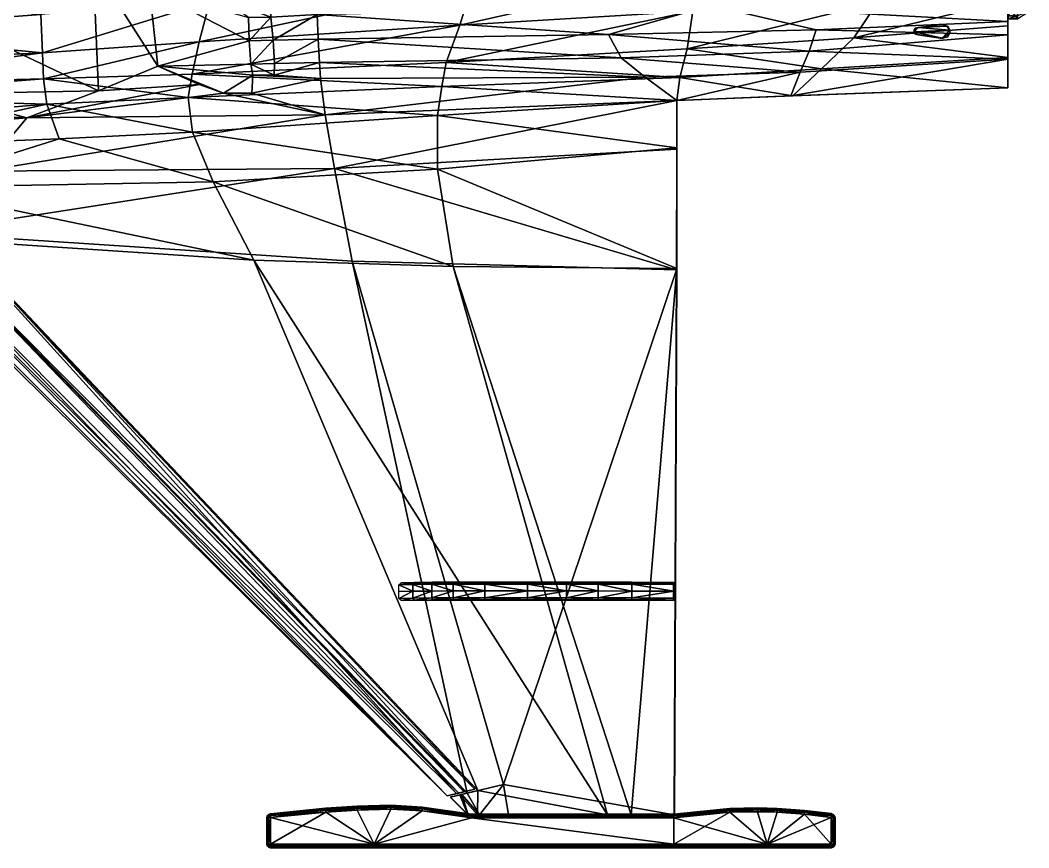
# Model space of a CAD drawing. Extents: x -9.8 to 5.7, y -5.1 to 5.1.
# Drawn here: x -1.01 to 4.12, y -5.09 to -0.88 of the extents above; entities that cross this region are included whole.
import ezdxf

# ---------------------------------------------------------------- set-up
doc = ezdxf.new("R2010")
doc.units = 0
doc.layers.add('ShapeIndexedFaceSet', color=250, linetype='CONTINUOUS')

msp = doc.modelspace()

# ---------------------------------------------------------------- meshes
at = {"layer": 'ShapeIndexedFaceSet', "color": 250}
mesh = msp.add_polyface(dxfattribs=at)
corners = [(-1.789271, -0.329441, -2.657132), (-1.847254, -0.472023, -2.633133), (-0.89892, -0.452451, -2.546163), (-0.88347, -0.29501, -2.569382), (-0.87208, -0.180984, -2.670921), (-1.827796, -0.208561, -2.830021), (-0.86772, -0.070525, -2.738651), (-1.884533, -0.080051, -2.907801), (-0.00624, -0.262445, -2.480892), (-0.0182, -0.177814, -2.579591), (-1.96329, -0.736247, -2.574915), (-0.91013, -0.671676, -2.524794), (-2.053507, -0.933172, -2.520976), (-0.90814, -0.847551, -2.485795), (-2.117296, -1.205326, -2.330997), (-0.89478, -1.175066, -2.295197), (-0.89991, -1.042885, -2.394726), (-2.108383, -1.100455, -2.445567), (-0.00119, -0.424682, -2.478473), (-0.01, -0.609333, -2.478384), (-0.04675, -0.781788, -2.453565), (-0.1024, -0.987536, -2.365176), (-1.851269, -0.384877, -1.323212), (-0.80499, -0.371683, -1.277832), (-0.64235, -0.595073, -1.290214), (-1.916341, -0.618333, -1.321554), (-1.796, -0.223179, -1.317761), (-0.89562, -0.196952, -1.274631), (-1.751097, 0.000008, -1.30348), (-0.89686, 0.000008, -1.26808), (-1.762341, -1.14454, -1.615667), (-1.915828, -1.089171, -1.549597), (-1.915828, -1.089169, -1.867167), (-1.762341, -1.144539, -1.867167), (-1.916269, -0.962032, -1.420856), (-1.914802, -0.839178, -1.342905), (-1.914802, -0.839175, -1.867165), (-1.916341, -0.61833, -1.867164), (-0.64235, -0.595073, -1.290214), (-0.64235, -0.595068, -1.867164), (-0.61403, -1.236198, -1.867168), (-1.434204, -1.252248, -1.867168), (-1.916269, -0.96203, -1.867166)]
mesh.append_faces([[corners[k] for k in face] for face in [(0, 1, 2), (2, 3, 0), (0, 3, 4), (4, 5, 0), (5, 4, 6), (6, 7, 5), (8, 3, 2), (9, 4, 3), (10, 11, 2), (2, 1, 10), (10, 12, 13), (13, 11, 10), (14, 15, 16), (16, 17, 14), (12, 17, 16), (16, 13, 12), (18, 2, 11), (19, 11, 13), (20, 13, 16), (21, 16, 15), (22, 23, 24), (24, 25, 22), (26, 27, 23), (23, 22, 26), (28, 29, 27), (27, 26, 28), (30, 31, 32), (32, 33, 30), (34, 35, 36), (37, 36, 35), (38, 39, 24), (25, 24, 39), (39, 37, 25), (40, 41, 37), (37, 39, 40), (37, 41, 33), (36, 37, 33), (42, 36, 33), (32, 42, 33)]], dxfattribs={"color": 250})
mesh = msp.add_polyface(dxfattribs=at)
corners = [(3.23369, -0.966917, -1.978426), (4.01776, -0.905788, -1.876316), (4.01776, -0.77573, -2.082735), (3.35582, -0.785669, -2.151895), (2.5057, -0.801729, -1.425665), (4.01776, -0.775763, -1.537165), (4.01776, -0.882906, -1.652846), (3.04133, -0.925149, -1.549246), (2.49957, -0.695544, -1.378194), (4.01776, -0.669601, -1.465204), (2.48854, -0.512605, -1.323543), (4.01776, -0.535797, -1.417363), (3.42486, -0.465552, -2.231633), (3.39871, -0.641644, -2.215484), (4.01776, -0.686713, -2.148984), (4.01776, -0.522698, -2.206673), (4.01776, -0.950931, -1.703956), (3.72043, -0.926757, -1.529056), (3.70912, -0.906866, -1.528356), (3.71115, -0.90695, -1.629196), (3.68227, -0.898382, -1.527886), (3.6843, -0.898467, -1.619756), (3.56058, -0.913111, -1.526766), (3.56169, -0.913157, -1.615546), (3.54712, -0.917478, -1.616756), (4.12473, -0.832547, -1.924085), (4.0674, -0.854508, -1.931405), (4.0674, -0.870314, -1.754295), (4.01941, -0.870314, -1.754295), (4.01941, -0.854508, -1.931405), (4.01941, -0.80495, -1.588925), (4.0674, -0.80495, -1.588925), (4.01941, -0.672321, -1.470484), (4.0674, -0.67232, -1.470484), (4.01941, -0.500642, -1.424163), (4.0674, -0.500642, -1.424163), (4.01941, -0.609386, -2.175674), (4.0674, -0.609386, -2.175674), (4.0674, -0.432217, -2.190863), (4.01941, -0.760894, -2.082595), (4.0674, -0.760894, -2.082595)]
mesh.append_faces([[corners[k] for k in face] for face in [(0, 1, 2), (2, 3, 0), (4, 5, 6), (6, 7, 4), (8, 9, 5), (10, 11, 9), (12, 13, 14), (14, 15, 12), (3, 2, 14), (14, 13, 3), (16, 6, 5), (1, 16, 5), (14, 2, 1), (14, 1, 5), (9, 11, 15), (9, 15, 14), (9, 14, 5), (17, 18, 19), (18, 20, 21), (21, 19, 18), (20, 22, 23), (23, 21, 20), (24, 23, 22), (20, 18, 22), (25, 26, 27), (28, 27, 26), (26, 29, 28), (30, 31, 27), (27, 28, 30), (32, 33, 31), (31, 30, 32), (34, 35, 33), (33, 32, 34), (36, 37, 38), (39, 40, 37), (37, 36, 39), (29, 26, 40), (40, 39, 29)]], dxfattribs={"color": 250})
mesh = msp.add_polyface(dxfattribs=at)
corners = [(-0.89991, -1.042885, -2.394726), (-0.1024, -0.987536, -2.365176), (-0.04675, -0.781788, -2.453565), (-0.89478, -1.175066, -2.295197), (-0.13749, -1.150696, -2.249537), (1.29208, -0.688462, -2.361614), (1.22593, -0.901651, -2.284506), (0.16167, -1.09982, -1.562967), (0.15378, -0.981894, -1.446306), (0.27469, -0.979062, -1.446906), (0.2829, -1.09708, -1.561147), (0.50012, -0.848142, -1.360485), (0.26328, -0.861154, -1.364795), (0.26343, -0.770666, -1.318255), (0.14987, -0.863476, -1.364125), (0.50515, -0.973663, -1.448026), (0.51148, -1.09193, -1.557717), (0.51687, -1.1743, -1.651717), (0.28043, -1.15619, -1.624867), (-0.1024, -1.20339, -1.673707), (-0.31276, -1.11051, -1.570087), (-0.31276, -1.110508, -1.867167), (0.28043, -1.156188, -1.867167), (0.2829, -1.097078, -1.867167), (0.16167, -1.099818, -1.867167), (0.15378, -0.98189, -1.867166), (0.14987, -0.863472, -1.867165), (0.26328, -0.861151, -1.867165), (0.26343, -0.770661, -1.867165), (0.02829, -0.770701, -1.867165), (0.1718, -1.156558, -1.867167), (-0.35411, -0.718102, -1.867164), (-0.61403, -1.236198, -1.867168), (-0.64235, -0.595068, -1.867164)]
mesh.append_faces([[corners[k] for k in face] for face in [(0, 1, 2), (3, 4, 1), (5, 2, 1), (6, 1, 4), (7, 8, 9), (9, 10, 7), (11, 12, 13), (8, 14, 12), (12, 9, 8), (11, 15, 9), (9, 12, 11), (10, 9, 15), (15, 16, 10), (16, 17, 18), (18, 10, 16), (19, 20, 21), (10, 18, 22), (22, 23, 10), (7, 10, 23), (23, 24, 7), (8, 7, 24), (24, 25, 8), (14, 8, 25), (25, 26, 14), (12, 14, 26), (26, 27, 12), (13, 12, 27), (27, 28, 13), (29, 28, 27), (27, 26, 29), (24, 23, 22), (22, 30, 24), (24, 30, 21), (25, 24, 21), (31, 26, 25), (31, 25, 21), (21, 32, 33), (33, 31, 21)]], dxfattribs={"color": 250})
mesh = msp.add_polyface(dxfattribs=at)
corners = [(-0.1024, -0.987536, -2.365176), (1.22593, -0.901651, -2.284506), (1.29208, -0.688462, -2.361614), (-0.13749, -1.150696, -2.249537), (1.15682, -1.092807, -2.167877), (2.4128, -0.830581, -2.214035), (2.42174, -0.631767, -2.297684), (2.38459, -1.022747, -2.060466), (3.35582, -0.785669, -2.151895), (3.39871, -0.641644, -2.215484), (3.23369, -0.966917, -1.978426), (2.33148, -1.285568, -1.901278), (2.34714, -1.167868, -1.950017), (1.13375, -1.214977, -2.071368), (2.92281, -1.260978, -1.845488), (3.06797, -1.124838, -1.870387), (0.51148, -1.09193, -1.557717), (2.04863, -1.06842, -1.603107), (2.16995, -1.166929, -1.696117), (0.51687, -1.1743, -1.651717), (0.50515, -0.973663, -1.448026), (1.98441, -0.949303, -1.498776), (0.50012, -0.848142, -1.360485), (2.5057, -0.801729, -1.425665), (0.49812, -0.765828, -1.318785), (2.49957, -0.695544, -1.378194), (3.00522, -1.03423, -1.625386), (2.95938, -1.141069, -1.701617), (3.04133, -0.925149, -1.549246), (4.01776, -0.775763, -1.537165), (0.53975, -1.357669, -1.746248), (2.91307, -1.260979, -1.745868), (2.33148, -1.285569, -1.741678), (1.45183, -0.740448, -1.260025), (1.46804, -0.745567, -1.259915), (1.46681, -0.745515, -1.346235), (1.4506, -0.740396, -1.346345), (1.54146, -0.736679, -1.258955), (1.54079, -0.73665, -1.345265)]
mesh.append_faces([[corners[k] for k in face] for face in [(0, 1, 2), (3, 4, 1), (1, 5, 6), (6, 2, 1), (4, 7, 5), (5, 1, 4), (5, 8, 9), (7, 10, 8), (8, 5, 7), (11, 12, 13), (12, 11, 14), (14, 15, 12), (16, 17, 18), (18, 19, 16), (20, 21, 17), (17, 16, 20), (22, 23, 21), (21, 20, 22), (24, 25, 23), (23, 22, 24), (17, 26, 27), (27, 18, 17), (21, 28, 26), (26, 17, 21), (23, 28, 21), (29, 23, 25), (13, 4, 3), (4, 13, 12), (12, 7, 4), (7, 12, 15), (15, 10, 7), (30, 19, 18), (27, 31, 32), (32, 18, 27), (33, 34, 35), (35, 36, 33), (34, 37, 38), (38, 35, 34), (34, 33, 37)]], dxfattribs={"color": 250})
mesh = msp.add_polyface(dxfattribs=at)
corners = [(4.01776, -1.221819, -1.734538), (4.01776, -1.066809, -1.759197), (3.06797, -1.124838, -1.870387), (3.00522, -1.03423, -1.625386), (4.01776, -0.950931, -1.703956), (4.01776, -1.075819, -1.721527), (2.95938, -1.141069, -1.701617), (3.04133, -0.925149, -1.549246), (4.01776, -0.882906, -1.652846), (3.23369, -0.966917, -1.978426), (4.01776, -0.905788, -1.876316), (2.91307, -1.260979, -1.745868), (3.68302, -0.968967, -1.529576), (3.7097, -0.961056, -1.529866), (3.71173, -0.96114, -1.669776), (3.68505, -0.969051, -1.671886), (3.72059, -0.941403, -1.529486), (3.72262, -0.941486, -1.656536), (3.72043, -0.926757, -1.529056), (3.72246, -0.92684, -1.645506), (3.71115, -0.90695, -1.629196), (3.56058, -0.913111, -1.526766), (3.54601, -0.917432, -1.526656), (3.54712, -0.917478, -1.616756), (3.54006, -0.928166, -1.526606), (3.54117, -0.928212, -1.623326), (3.54015, -0.936164, -1.526616), (3.54126, -0.93621, -1.628766), (3.54633, -0.947028, -1.526696), (3.54744, -0.947074, -1.636956), (3.56099, -0.951661, -1.526906), (3.5621, -0.951706, -1.642086), (3.70912, -0.906866, -1.528356)]
mesh.append_faces([[corners[k] for k in face] for face in [(0, 1, 2), (3, 4, 5), (5, 6, 3), (7, 8, 4), (4, 3, 7), (9, 2, 1), (1, 10, 9), (11, 6, 5), (5, 1, 0), (4, 10, 1), (1, 5, 4), (12, 13, 14), (14, 15, 12), (13, 16, 17), (17, 14, 13), (16, 18, 19), (19, 17, 16), (20, 19, 18), (21, 22, 23), (22, 24, 25), (25, 23, 22), (24, 26, 27), (27, 25, 24), (26, 28, 29), (29, 27, 26), (28, 30, 31), (31, 29, 28), (30, 12, 15), (15, 31, 30), (24, 22, 21), (26, 24, 21), (12, 30, 28), (12, 28, 26), (16, 13, 12), (18, 16, 12), (18, 12, 26), (18, 26, 21), (32, 18, 21)]], dxfattribs={"color": 250})
mesh = msp.add_polyface(dxfattribs=at)
corners = [(3.06797, -1.124838, -1.870387), (2.92281, -1.260978, -1.845488), (4.01776, -1.221819, -1.734538), (4.01776, -1.075819, -1.721527), (4.01776, -1.221819, -1.726078), (2.91307, -1.260979, -1.745868), (3.1268, -5.076199, -1.731041), (3.13283, -5.079689, -1.728681), (3.13504, -5.071449, -1.728601), (3.12808, -5.071449, -1.730991), (3.13504, -4.937809, -1.7286), (3.12808, -4.936749, -1.73099), (3.13283, -4.929229, -1.72868), (3.13504, -5.080959, -1.725731), (3.1268, -5.085719, -1.728901), (3.13759, -5.071449, -1.725651), (3.13759, -4.938199, -1.72565), (3.13504, -4.928299, -1.72573), (3.12808, -4.920279, -1.72593), (3.13504, -5.080959, -1.701351), (3.12808, -5.087919, -1.725931), (3.12808, -5.087919, -1.701141), (3.13759, -5.071449, -1.701421), (3.13759, -4.938199, -1.70142), (3.13504, -4.928299, -1.70135), (3.12808, -4.920279, -1.70114), (3.13283, -5.079689, -1.698401), (3.13504, -5.071449, -1.698481), (3.13504, -4.937809, -1.69847), (3.13283, -4.929229, -1.6984), (3.1268, -4.922289, -1.69818), (3.12808, -5.071449, -1.696091), (3.12808, -4.936749, -1.69609), (3.1268, -4.931809, -1.69603)]
mesh.append_faces([[corners[k] for k in face] for face in [(0, 1, 2), (3, 4, 5), (2, 4, 3), (1, 5, 4), (4, 2, 1), (6, 7, 8), (9, 8, 10), (11, 10, 12), (13, 7, 14), (15, 8, 7), (7, 13, 15), (16, 10, 8), (8, 15, 16), (17, 12, 10), (10, 16, 17), (12, 17, 18), (19, 13, 20), (20, 21, 19), (22, 15, 13), (13, 19, 22), (23, 16, 15), (15, 22, 23), (24, 17, 16), (16, 23, 24), (25, 18, 17), (17, 24, 25), (26, 19, 21), (27, 22, 19), (19, 26, 27), (28, 23, 22), (22, 27, 28), (29, 24, 23), (23, 28, 29), (24, 29, 30), (31, 27, 26), (32, 28, 27), (27, 31, 32), (33, 29, 28)]], dxfattribs={"color": 250})
mesh = msp.add_polyface(dxfattribs=at)
corners = [(-2.393364, -1.286059, -1.792828), (-2.315627, -1.15845, -1.634867), (-1.762341, -1.14454, -1.615667), (-1.434204, -1.252249, -1.729658), (-2.013123, -1.397817, -2.081649), (-0.87718, -1.303417, -2.172558), (-2.110954, -1.268486, -2.245908), (-2.029624, -1.668558, -1.92511), (-2.175664, -1.546028, -1.92774), (-1.9768, -1.451249, -1.851989), (-0.89478, -1.175066, -2.295197), (-2.117296, -1.205326, -2.330997), (-2.262363, -1.380667, -2.075209), (-2.286854, -1.262666, -2.241528), (-2.306094, -1.209426, -2.313747), (-2.166674, -1.331849, -1.808828), (-1.563781, -1.346209, -1.789048), (-1.587568, -1.424609, -1.820079), (-2.059909, -1.520638, -1.981709), (-1.862213, -1.521017, -2.032849), (-0.81481, -1.479957, -2.090299), (-1.603625, -1.729038, -2.009801), (-1.894534, -1.696978, -1.959831), (-2.154689, -1.532348, -1.94833), (-1.997848, -1.672888, -1.94685), (-2.288059, -1.460558, -1.953909), (-1.883886, -1.646558, -1.87798), (-1.573663, -1.646259, -1.86711), (-2.317368, -1.495548, -1.927449), (-2.108383, -1.100455, -2.445567), (-2.365099, -1.138885, -2.417357), (-0.97873, -1.373649, -1.759049), (-0.61403, -1.2362, -1.691878), (-1.762341, -1.144539, -1.867167), (-1.434204, -1.252248, -1.867168), (-0.61403, -1.236198, -1.867168), (-1.207344, -1.645919, -1.85428)]
mesh.append_faces([[corners[k] for k in face] for face in [(0, 1, 2), (2, 3, 0), (4, 5, 6), (7, 8, 9), (10, 11, 6), (6, 5, 10), (12, 4, 6), (6, 13, 12), (13, 6, 11), (11, 14, 13), (9, 15, 16), (16, 17, 9), (4, 12, 18), (18, 19, 4), (20, 19, 21), (19, 18, 22), (18, 23, 24), (23, 18, 12), (12, 25, 23), (26, 9, 17), (17, 27, 26), (28, 8, 23), (23, 25, 28), (11, 29, 30), (8, 28, 15), (15, 9, 8), (31, 16, 3), (3, 32, 31), (15, 0, 3), (3, 16, 15), (3, 2, 33), (33, 34, 3), (32, 3, 34), (34, 35, 32), (31, 17, 16), (17, 31, 36), (36, 27, 17), (19, 20, 5), (5, 4, 19)]], dxfattribs={"color": 250})
mesh = msp.add_polyface(dxfattribs=at)
corners = [(-0.13554, -1.446837, -2.091749), (-0.15809, -1.269897, -2.168628), (-0.87718, -1.303417, -2.172558), (-0.81481, -1.479957, -2.090299), (1.11215, -1.361327, -2.017009), (-0.1024, -1.20339, -1.673707), (-0.61403, -1.2362, -1.691878), (-0.31276, -1.11051, -1.570087), (-0.89478, -1.175066, -2.295197), (-0.13749, -1.150696, -2.249537), (1.13375, -1.214977, -2.071368), (-0.03085, -1.699197, -2.050701), (1.11285, -1.635878, -1.99197), (0.17756, -2.099107, -2.011953), (-1.603625, -1.729038, -2.009801), (1.19188, -2.130498, -1.948803), (0.53975, -1.357669, -1.746248), (0.58714, -1.630989, -1.76832), (-1.207344, -1.645919, -1.85428), (-0.97873, -1.373649, -1.759049), (0.67839, -2.103209, -1.773243), (-1.516518, -1.959868, -1.879842), (-1.337128, -1.998958, -1.983372), (1.26297, -4.812349, -1.68301), (0.1718, -1.15656, -1.623667), (0.28043, -1.15619, -1.624867), (0.51687, -1.1743, -1.651717), (0.16722, -1.248809, -1.692528), (0.02314, -1.248809, -1.693528), (-0.61403, -1.236198, -1.867168), (-0.31276, -1.110508, -1.867167), (-0.1024, -1.203388, -1.867167), (0.02314, -1.248808, -1.867168), (0.16722, -1.248808, -1.867168), (0.1718, -1.156558, -1.867167), (0.28043, -1.156188, -1.867167), (1.22157, -4.811809, -1.68492), (-1.62156, -1.962398, -1.885182), (-1.508701, -1.970778, -1.878742), (-1.336193, -2.009368, -1.982462), (1.30314, -4.792219, -1.738939)]
mesh.append_faces([[corners[k] for k in face] for face in [(0, 1, 2), (2, 3, 0), (1, 0, 4), (5, 6, 7), (8, 2, 1), (1, 9, 8), (9, 1, 10), (0, 11, 12), (13, 11, 14), (11, 13, 15), (16, 17, 18), (18, 19, 16), (17, 20, 21), (21, 18, 17), (22, 21, 23), (24, 25, 26), (27, 24, 26), (16, 27, 26), (28, 27, 16), (19, 6, 5), (19, 5, 28), (19, 28, 16), (7, 6, 29), (29, 30, 7), (30, 31, 5), (28, 5, 31), (31, 32, 28), (27, 28, 32), (32, 33, 27), (25, 24, 34), (34, 35, 25), (24, 27, 33), (33, 34, 24), (32, 31, 30), (34, 33, 32), (34, 32, 30), (11, 0, 3), (36, 37, 38), (38, 39, 40)]], dxfattribs={"color": 250})
mesh = msp.add_polyface(dxfattribs=at)
corners = [(1.11215, -1.361327, -2.017009), (1.13375, -1.214977, -2.071368), (-0.15809, -1.269897, -2.168628), (2.33148, -1.285568, -1.901278), (2.16995, -1.166929, -1.696117), (2.33148, -1.285569, -1.741678), (0.53975, -1.357669, -1.746248), (2.91307, -1.260979, -1.745868), (2.92281, -1.260978, -1.845488), (2.32999, -2.148339, -1.776883), (2.33183, -2.140838, -1.845353), (2.31912, -4.922769, -1.73216), (1.11285, -1.635878, -1.99197), (-0.13554, -1.446837, -2.091749), (2.33218, -1.525688, -1.865079), (1.19188, -2.130498, -1.948803), (-0.03085, -1.699197, -2.050701), (0.17756, -2.099107, -2.011953), (1.97819, -4.922769, -1.73216), (2.09924, -4.922769, -1.73216), (2.33094, -1.532919, -1.785369), (0.58714, -1.630989, -1.76832), (0.67839, -2.103209, -1.773243), (1.44826, -4.76767, -1.678339), (1.56993, -3.73744, -1.502193), (1.35434, -3.73748, -1.505233), (1.19451, -3.73793, -1.535753), (1.92947, -3.73801, -1.541143), (1.76774, -3.73766, -1.517393), (2.31411, -3.73952, -1.620233), (2.10083, -3.73848, -1.573173), (0.99354, -3.73916, -1.619963), (0.92736, -3.740699, -1.725293), (2.31748, -3.740979, -1.709163), (1.08753, -3.73846, -1.572213), (2.10284, -3.74833, -1.563233), (1.93112, -3.74786, -1.531133), (1.76885, -3.74751, -1.507303), (1.57024, -3.74729, -1.492043), (1.35333, -3.747331, -1.495103), (1.19194, -3.74779, -1.525913)]
mesh.append_faces([[corners[k] for k in face] for face in [(0, 1, 2), (1, 0, 3), (4, 5, 6), (3, 5, 7), (7, 8, 3), (9, 10, 11), (12, 0, 13), (0, 12, 14), (14, 3, 0), (15, 12, 16), (12, 15, 10), (10, 14, 12), (15, 17, 18), (10, 15, 19), (10, 9, 20), (20, 14, 10), (21, 20, 9), (9, 22, 21), (14, 20, 5), (5, 3, 14), (5, 20, 21), (21, 6, 5), (23, 22, 9), (24, 25, 26), (27, 28, 24), (29, 30, 27), (29, 27, 24), (31, 32, 33), (31, 33, 29), (31, 29, 24), (31, 24, 26), (34, 31, 26), (27, 30, 35), (28, 27, 36), (24, 28, 37), (25, 24, 38), (26, 25, 39), (34, 26, 40)]], dxfattribs={"color": 250})
mesh = msp.add_polyface(dxfattribs=at)
corners = [(-1.9768, -1.451249, -1.851989), (-1.883886, -1.646558, -1.87798), (-2.029624, -1.668558, -1.92511), (-1.794224, -1.782138, -1.887041), (-1.898347, -1.795938, -1.913761), (-1.623009, -1.951988, -1.885912), (-1.726068, -1.961118, -1.899702), (-1.603625, -1.729038, -2.009801), (-0.03085, -1.699197, -2.050701), (-0.81481, -1.479957, -2.090299), (-1.894534, -1.696978, -1.959831), (-1.862213, -1.521017, -2.032849), (-1.827027, -1.771688, -1.958421), (-1.639686, -1.979368, -1.944102), (-1.337128, -1.998958, -1.983372), (0.17756, -2.099107, -2.011953), (-1.883246, -1.783708, -1.938311), (-1.696403, -1.970568, -1.925222), (-1.997848, -1.672888, -1.94685), (-2.059909, -1.520638, -1.981709), (-2.154689, -1.532348, -1.94833), (-2.175664, -1.546028, -1.92774), (-1.557134, -1.727109, -1.873801), (-1.516518, -1.959868, -1.879842), (-1.573663, -1.646259, -1.86711), (-1.207344, -1.645919, -1.85428), (1.16231, -4.826079, -1.69257), (-1.724478, -1.971528, -1.898942), (-1.62156, -1.962398, -1.885182), (-1.694889, -1.980988, -1.924412), (-1.638127, -1.989778, -1.943282), (-1.508701, -1.970778, -1.878742), (-1.336193, -2.009368, -1.982462)]
mesh.append_faces([[corners[k] for k in face] for face in [(0, 1, 2), (1, 3, 4), (4, 2, 1), (3, 5, 6), (6, 4, 3), (7, 8, 9), (10, 7, 11), (12, 7, 10), (12, 13, 14), (14, 7, 12), (7, 14, 15), (12, 16, 17), (17, 13, 12), (12, 10, 18), (18, 16, 12), (18, 10, 19), (2, 4, 16), (16, 18, 2), (18, 20, 21), (21, 2, 18), (17, 16, 4), (4, 6, 17), (5, 3, 22), (22, 23, 5), (24, 22, 3), (3, 1, 24), (5, 23, 14), (17, 6, 5), (17, 5, 14), (13, 17, 14), (25, 22, 24), (25, 23, 22), (26, 27, 28), (29, 27, 26), (27, 29, 30), (31, 28, 27), (31, 27, 30), (32, 31, 30)]], dxfattribs={"color": 250})
mesh = msp.add_polyface(dxfattribs=at)
corners = [(0.17756, -2.099107, -2.011953), (-1.337128, -1.998958, -1.983372), (1.31848, -4.798959, -1.73835), (1.26297, -4.812349, -1.68301), (-1.516518, -1.959868, -1.879842), (0.67839, -2.103209, -1.773243), (0.26178, -4.926169, -1.73137), (0.26178, -4.935679, -1.73217), (0.54333, -4.908489, -1.74297), (0.54343, -4.898969, -1.74171), (0.26178, -4.919199, -1.72919), (0.25354, -4.922489, -1.7289), (0.25703, -4.928059, -1.73118), (0.247521, -4.929319, -1.72868), (0.26178, -4.916649, -1.72621), (0.54359, -4.891989, -1.73826), (0.252271, -4.920449, -1.72593), (0.24531, -4.928339, -1.72573), (0.26178, -4.916649, -1.70087), (0.54368, -4.889429, -1.73355), (0.252271, -4.92045, -1.70114), (0.24531, -4.928339, -1.70135), (0.26178, -4.919199, -1.69788), (0.54368, -4.889429, -1.69352), (0.25354, -4.92249, -1.69818), (0.24751, -4.929319, -1.6984), (0.26178, -4.926169, -1.6957), (0.54359, -4.89199, -1.68881), (0.25703, -4.928059, -1.69589), (0.25354, -4.932, -1.69603), (0.26178, -4.935679, -1.6949), (0.54343, -4.89897, -1.68537), (-1.62156, -1.962398, -1.885182), (1.22157, -4.811809, -1.68492), (1.16231, -4.826079, -1.69257), (-1.336193, -2.009368, -1.982462), (-1.638127, -1.989778, -1.943282), (1.21008, -4.814559, -1.72118), (1.30314, -4.792219, -1.738939), (-1.694889, -1.980988, -1.924412), (1.16178, -4.826219, -1.70265), (-1.508701, -1.970778, -1.878742), (1.24793, -4.8056, -1.68344)]
mesh.append_faces([[corners[k] for k in face] for face in [(0, 1, 2), (3, 4, 5), (3, 2, 1), (6, 7, 8), (8, 9, 6), (10, 6, 9), (11, 12, 6), (6, 10, 11), (12, 11, 13), (14, 10, 15), (16, 11, 10), (10, 14, 16), (17, 13, 11), (11, 16, 17), (18, 14, 19), (20, 16, 14), (14, 18, 20), (21, 17, 16), (16, 20, 21), (22, 18, 23), (24, 20, 18), (18, 22, 24), (25, 21, 20), (20, 24, 25), (26, 22, 27), (28, 24, 22), (22, 26, 28), (29, 25, 24), (24, 28, 29), (30, 26, 31), (32, 33, 34), (35, 36, 37), (37, 38, 35), (36, 39, 40), (40, 37, 36), (34, 40, 39), (41, 42, 33), (38, 42, 41)]], dxfattribs={"color": 250})
mesh = msp.add_polyface(dxfattribs=at)
corners = [(1.31848, -4.798959, -1.73835), (1.97819, -4.922769, -1.73216), (0.17756, -2.099107, -2.011953), (0.67839, -2.103209, -1.773243), (1.44826, -4.76767, -1.678339), (1.26297, -4.812349, -1.68301), (0.87478, -4.892909, -1.75265), (0.87478, -4.883399, -1.75097), (0.70331, -4.888749, -1.74657), (0.70329, -4.881789, -1.74252), (0.8748, -4.876429, -1.74639), (0.70328, -4.879239, -1.73699), (0.87481, -4.873889, -1.74012), (0.70328, -4.879239, -1.69008), (0.87481, -4.873889, -1.68695), (0.70329, -4.88179, -1.68455), (0.8748, -4.87643, -1.68069), (0.70331, -4.88875, -1.68051), (0.87479, -4.883399, -1.6761), (0.70332, -4.89827, -1.67903), (0.87478, -4.89291, -1.67443), (1.03454, -4.892399, -1.75432), (1.03419, -4.885379, -1.74932), (0.54359, -4.891989, -1.73826), (0.54343, -4.898969, -1.74171), (1.03398, -4.882809, -1.74249), (0.54368, -4.889429, -1.73355), (1.03398, -4.88281, -1.68458), (0.54368, -4.889429, -1.69352), (1.03419, -4.885379, -1.67776), (0.54359, -4.89199, -1.68881), (1.03454, -4.892399, -1.67276), (1.03475, -4.901939, -1.67092), (0.99354, -3.82919, -1.618654), (1.08753, -3.82849, -1.570904), (1.19451, -3.82796, -1.534434), (1.16178, -4.826219, -1.70265), (1.16231, -4.826079, -1.69257), (1.22157, -4.811809, -1.68492)]
mesh.append_faces([[corners[k] for k in face] for face in [(0, 1, 2), (3, 4, 5), (6, 7, 8), (9, 8, 7), (7, 10, 9), (11, 9, 10), (10, 12, 11), (13, 11, 12), (12, 14, 13), (15, 13, 14), (14, 16, 15), (17, 15, 16), (16, 18, 17), (19, 17, 18), (18, 20, 19), (21, 7, 6), (22, 10, 7), (7, 21, 22), (9, 23, 24), (24, 8, 9), (25, 12, 10), (10, 22, 25), (11, 26, 23), (23, 9, 11), (27, 14, 12), (12, 25, 27), (13, 28, 26), (26, 11, 13), (29, 16, 14), (14, 27, 29), (15, 30, 28), (28, 13, 15), (31, 18, 16), (16, 29, 31), (30, 15, 17), (18, 31, 32), (33, 34, 35), (36, 37, 38)]], dxfattribs={"color": 250})
mesh = msp.add_polyface(dxfattribs=at)
corners = [(2.31912, -4.922769, -1.73216), (2.31746, -4.922769, -1.69636), (2.32999, -2.148339, -1.776883), (1.97819, -4.922769, -1.73216), (2.09924, -4.922769, -1.73216), (1.19188, -2.130498, -1.948803), (2.33183, -2.140838, -1.845353), (1.44826, -4.76767, -1.678339), (1.47359, -4.922769, -1.67521), (2.31613, -4.938199, -1.75671), (2.31662, -5.071449, -1.756701), (2.79226, -5.071449, -1.744471), (1.28623, -4.938199, -1.76012), (2.31613, -4.928679, -1.75486), (2.602261, -4.909529, -1.75016), (1.28623, -4.928679, -1.75812), (2.31662, -5.080959, -1.754851), (0.78905, -5.071449, -1.750461), (2.79226, -5.080959, -1.743141), (2.31613, -4.921719, -1.7498), (2.602261, -4.900019, -1.74859), (1.28623, -4.921719, -1.75266), (2.31662, -5.087919, -1.749791), (0.78905, -5.080959, -1.748871), (2.79226, -5.087919, -1.739511), (2.31613, -4.919169, -1.74289), (2.602261, -4.893059, -1.7443), (1.28623, -4.919169, -1.7452), (2.31662, -5.090469, -1.742881), (0.78905, -5.087919, -1.744551), (2.79226, -5.090469, -1.734561), (2.31613, -4.919169, -1.68419), (2.602261, -4.890509, -1.73843), (1.28623, -4.919169, -1.68187), (2.31662, -5.090469, -1.684191), (0.78905, -5.090469, -1.738631), (2.31613, -4.921719, -1.67727), (2.602261, -4.890509, -1.68864), (1.28623, -4.92172, -1.67442), (2.31662, -5.08792, -1.677281), (0.78905, -5.090469, -1.688441), (2.31613, -4.928689, -1.67221), (2.602261, -4.89306, -1.68278), (1.28623, -4.928689, -1.66896), (2.31662, -5.080959, -1.672221), (0.78905, -5.08792, -1.682531), (2.31613, -4.938199, -1.67036), (2.602261, -4.900019, -1.67848), (1.28623, -4.9382, -1.66696), (2.31662, -5.071449, -1.670371), (0.78905, -5.080959, -1.678201), (2.602261, -4.90953, -1.67691), (2.31411, -3.82884, -1.618924), (2.31748, -3.829979, -1.707864), (0.99354, -3.82919, -1.618654)]
mesh.append_faces([[corners[k] for k in face] for face in [(0, 1, 2), (3, 4, 5), (4, 0, 6), (2, 1, 7), (1, 8, 7), (9, 10, 11), (12, 10, 9), (13, 9, 14), (9, 13, 15), (16, 10, 17), (10, 16, 18), (19, 13, 20), (13, 19, 21), (22, 16, 23), (16, 22, 24), (25, 19, 26), (27, 21, 19), (19, 25, 27), (28, 22, 29), (22, 28, 30), (31, 25, 32), (33, 27, 25), (25, 31, 33), (34, 28, 35), (36, 31, 37), (38, 33, 31), (31, 36, 38), (39, 34, 40), (41, 36, 42), (43, 38, 36), (36, 41, 43), (44, 39, 45), (46, 41, 47), (48, 43, 41), (41, 46, 48), (49, 44, 50), (48, 46, 49), (49, 46, 51), (52, 53, 54)]], dxfattribs={"color": 250})
mesh = msp.add_polyface(dxfattribs=at)
corners = [(1.35333, -3.747331, -1.495103), (1.57024, -3.74729, -1.492043), (1.57024, -3.782221, -1.485563), (1.35333, -3.782261, -1.488613), (1.19194, -3.74779, -1.525913), (1.19194, -3.782721, -1.519433), (1.08363, -3.74833, -1.562833), (1.08363, -3.78326, -1.556353), (0.98655, -3.74905, -1.612163), (0.98655, -3.78398, -1.605673), (0.91546, -3.750699, -1.725283), (0.91546, -3.785719, -1.724773), (1.35434, -3.73748, -1.505233), (1.19451, -3.73793, -1.535753), (1.08753, -3.73846, -1.572213), (0.99354, -3.73916, -1.619963), (0.92736, -3.740699, -1.725293), (1.35333, -3.817371, -1.494074), (1.57024, -3.81732, -1.491024), (1.19194, -3.81782, -1.524894), (1.08363, -3.81836, -1.561813), (0.98655, -3.81908, -1.611133), (0.91546, -3.820739, -1.724264), (1.19451, -3.82796, -1.534434), (1.35434, -3.82751, -1.503914), (1.56993, -3.827471, -1.500884), (0.99354, -3.82919, -1.618654), (1.08753, -3.82849, -1.570904), (0.92736, -3.830729, -1.723974)]
mesh.append_faces([[corners[k] for k in face] for face in [(0, 1, 2), (2, 3, 0), (4, 0, 3), (3, 5, 4), (6, 4, 5), (5, 7, 6), (8, 6, 7), (7, 9, 8), (10, 8, 9), (9, 11, 10), (1, 0, 12), (0, 4, 13), (4, 6, 14), (6, 8, 15), (15, 14, 6), (8, 10, 16), (16, 15, 8), (17, 3, 2), (2, 18, 17), (19, 5, 3), (3, 17, 19), (20, 7, 5), (5, 19, 20), (21, 9, 7), (7, 20, 21), (22, 11, 9), (9, 21, 22), (23, 24, 25), (26, 23, 25), (24, 17, 18), (17, 24, 23), (23, 19, 17), (19, 23, 27), (27, 20, 19), (20, 27, 26), (26, 21, 20), (21, 26, 28), (28, 22, 21)]], dxfattribs={"color": 250})
mesh = msp.add_polyface(dxfattribs=at)
corners = [(2.10284, -3.74833, -1.563233), (2.31614, -3.74932, -1.610293), (2.31614, -3.78395, -1.603813), (2.10284, -3.78326, -1.556743), (1.93112, -3.74786, -1.531133), (1.93112, -3.78279, -1.524643), (1.76885, -3.74751, -1.507303), (1.76885, -3.78244, -1.500823), (1.57024, -3.74729, -1.492043), (1.57024, -3.782221, -1.485563), (2.10083, -3.73848, -1.573173), (2.31411, -3.73952, -1.620233), (1.92947, -3.73801, -1.541143), (1.76774, -3.73766, -1.517393), (1.56993, -3.73744, -1.502193), (2.10284, -3.81837, -1.562204), (2.31614, -3.81876, -1.609273), (1.93112, -3.8179, -1.530103), (1.76885, -3.81755, -1.506284), (1.57024, -3.81732, -1.491024), (1.56993, -3.827471, -1.500884), (1.76774, -3.82769, -1.516084), (1.92947, -3.82804, -1.539824), (2.31411, -3.82884, -1.618924), (2.10083, -3.82851, -1.571854), (1.35434, -3.82751, -1.503914), (2.31748, -3.740979, -1.709163), (2.31748, -3.829979, -1.707864)]
mesh.append_faces([[corners[k] for k in face] for face in [(0, 1, 2), (2, 3, 0), (4, 0, 3), (3, 5, 4), (6, 4, 5), (5, 7, 6), (8, 6, 7), (7, 9, 8), (1, 0, 10), (10, 11, 1), (0, 4, 12), (4, 6, 13), (6, 8, 14), (15, 3, 2), (2, 16, 15), (17, 5, 3), (3, 15, 17), (18, 7, 5), (5, 17, 18), (19, 9, 7), (7, 18, 19), (20, 21, 22), (23, 20, 22), (24, 23, 22), (16, 23, 24), (24, 15, 16), (15, 24, 22), (22, 17, 15), (17, 22, 21), (21, 18, 17), (18, 21, 20), (20, 19, 18), (19, 20, 25), (26, 27, 23), (11, 26, 23), (1, 11, 23), (1, 23, 16), (2, 1, 16)]], dxfattribs={"color": 250})
mesh = msp.add_polyface(dxfattribs=at)
corners = [(1.316, -4.922769, -1.71361), (1.97819, -4.922769, -1.73216), (1.31848, -4.798959, -1.73835), (1.26889, -4.922769, -1.68559), (1.17807, -4.832819, -1.69208), (1.23724, -4.81855, -1.68444), (1.3264, -4.922769, -1.67816), (1.22582, -4.821309, -1.72065), (1.17749, -4.832959, -1.70212), (1.26766, -4.922769, -1.69512), (1.26297, -4.812349, -1.68301), (1.44826, -4.76767, -1.678339), (1.47359, -4.922769, -1.67521), (0.78905, -5.071449, -1.750461), (2.31662, -5.071449, -1.756701), (1.28623, -4.938199, -1.76012), (1.28623, -4.928679, -1.75812), (2.31613, -4.938199, -1.75671), (1.03454, -4.892399, -1.75432), (0.78905, -5.080959, -1.748871), (2.31662, -5.080959, -1.754851), (1.28623, -4.921719, -1.75266), (2.31613, -4.928679, -1.75486), (1.03419, -4.885379, -1.74932), (0.78905, -5.087919, -1.744551), (2.31662, -5.087919, -1.749791), (1.28623, -4.919169, -1.7452), (1.03398, -4.882809, -1.74249), (0.78905, -5.090469, -1.738631), (2.31662, -5.090469, -1.742881), (1.28623, -4.919169, -1.68187), (1.03398, -4.88281, -1.68458), (0.78905, -5.090469, -1.688441), (2.31662, -5.090469, -1.684191), (1.28623, -4.92172, -1.67442), (1.03419, -4.885379, -1.67776), (0.78905, -5.08792, -1.682531), (2.31662, -5.08792, -1.677281), (1.28623, -4.928689, -1.66896), (1.03454, -4.892399, -1.67276), (0.78905, -5.080959, -1.678201), (2.31662, -5.080959, -1.672221), (1.28623, -4.9382, -1.66696), (1.03475, -4.901939, -1.67092), (0.78905, -5.071449, -1.676621), (2.31662, -5.071449, -1.670371), (2.31748, -3.829979, -1.707864), (0.92736, -3.830729, -1.723974), (0.99354, -3.82919, -1.618654), (2.31411, -3.82884, -1.618924), (1.56993, -3.827471, -1.500884), (1.16178, -4.826219, -1.70265), (1.22157, -4.811809, -1.68492), (1.24793, -4.8056, -1.68344), (1.30314, -4.792219, -1.738939), (1.21008, -4.814559, -1.72118)]
mesh.append_faces([[corners[k] for k in face] for face in [(0, 1, 2), (3, 4, 5), (5, 6, 3), (7, 0, 2), (7, 8, 9), (9, 0, 7), (8, 4, 3), (3, 9, 8), (10, 6, 5), (6, 10, 11), (11, 12, 6), (4, 8, 7), (10, 5, 4), (10, 4, 7), (2, 10, 7), (13, 14, 15), (16, 15, 17), (15, 16, 18), (13, 19, 20), (21, 16, 22), (16, 21, 23), (19, 24, 25), (21, 26, 27), (24, 28, 29), (26, 30, 31), (28, 32, 33), (30, 34, 35), (32, 36, 37), (34, 38, 39), (36, 40, 41), (38, 42, 43), (40, 44, 45), (42, 45, 44), (46, 47, 48), (49, 48, 50), (51, 52, 53), (51, 53, 54), (55, 51, 54)]], dxfattribs={"color": 250})
mesh = msp.add_polyface(dxfattribs=at)
corners = [(0.247521, -4.929319, -1.72868), (0.25354, -4.931999, -1.73104), (0.25703, -4.928059, -1.73118), (0.24531, -4.937859, -1.7286), (0.252271, -4.936929, -1.73099), (0.24531, -5.071449, -1.728601), (0.252271, -5.071449, -1.730991), (0.247521, -5.079689, -1.728681), (0.25354, -5.076199, -1.731041), (0.25354, -5.085719, -1.728901), (0.24276, -4.938199, -1.72565), (0.24531, -4.928339, -1.72573), (0.24276, -5.071449, -1.725651), (0.24531, -5.080959, -1.725731), (0.252271, -5.087919, -1.725931), (0.24276, -4.938199, -1.70142), (0.24531, -4.928339, -1.70135), (0.24276, -5.071449, -1.701421), (0.24531, -5.080959, -1.701351), (0.252271, -5.08792, -1.701141), (0.24531, -4.937859, -1.69847), (0.24751, -4.929319, -1.6984), (0.24531, -5.071449, -1.698481), (0.247521, -5.079689, -1.698401), (0.25354, -5.085719, -1.698181), (0.252271, -4.93693, -1.69609), (0.25354, -4.932, -1.69603), (0.252271, -5.071449, -1.696091), (0.25354, -5.076199, -1.696031)]
mesh.append_faces([[corners[k] for k in face] for face in [(0, 1, 2), (3, 4, 1), (1, 0, 3), (5, 6, 4), (4, 3, 5), (7, 8, 6), (6, 5, 7), (8, 7, 9), (10, 3, 0), (0, 11, 10), (12, 5, 3), (3, 10, 12), (13, 7, 5), (5, 12, 13), (14, 9, 7), (7, 13, 14), (15, 10, 11), (11, 16, 15), (17, 12, 10), (10, 15, 17), (18, 13, 12), (12, 17, 18), (19, 14, 13), (13, 18, 19), (20, 15, 16), (16, 21, 20), (22, 17, 15), (15, 20, 22), (23, 18, 17), (17, 22, 23), (24, 19, 18), (18, 23, 24), (25, 20, 21), (21, 26, 25), (27, 22, 20), (20, 25, 27), (28, 23, 22), (22, 27, 28)]], dxfattribs={"color": 250})
mesh = msp.add_polyface(dxfattribs=at)
corners = [(0.26178, -4.935679, -1.73217), (0.26178, -5.071449, -1.732171), (0.78905, -5.071449, -1.750461), (0.26178, -4.926169, -1.73137), (0.25703, -4.928059, -1.73118), (0.25354, -4.931999, -1.73104), (0.252271, -4.936929, -1.73099), (0.252271, -5.071449, -1.730991), (0.25354, -5.076199, -1.731041), (0.25703, -5.079689, -1.731181), (0.26178, -5.080959, -1.731371), (0.78905, -5.080959, -1.748871), (0.25354, -5.085719, -1.728901), (0.26178, -5.087919, -1.729191), (0.78905, -5.087919, -1.744551), (0.26178, -5.090469, -1.726211), (0.252271, -5.087919, -1.725931), (0.78905, -5.090469, -1.738631), (0.26178, -5.090469, -1.700871), (0.252271, -5.08792, -1.701141), (0.78905, -5.090469, -1.688441), (0.26178, -5.08792, -1.697881), (0.25354, -5.085719, -1.698181), (0.78905, -5.08792, -1.682531), (0.25703, -5.079689, -1.695891), (0.247521, -5.079689, -1.698401), (0.25354, -5.076199, -1.696031), (0.26178, -5.080959, -1.695701), (0.78905, -5.080959, -1.678201), (0.26178, -4.935679, -1.6949), (0.25703, -4.928059, -1.69589), (0.26178, -4.926169, -1.6957), (0.25354, -4.932, -1.69603), (0.252271, -4.93693, -1.69609), (0.26178, -5.071449, -1.694901), (0.252271, -5.071449, -1.696091), (0.78905, -5.071449, -1.676621), (0.54333, -4.90849, -1.68411)]
mesh.append_faces([[corners[k] for k in face] for face in [(0, 1, 2), (3, 4, 0), (4, 5, 0), (5, 6, 0), (7, 1, 0), (0, 6, 7), (7, 8, 1), (8, 9, 1), (9, 10, 1), (1, 10, 11), (12, 9, 8), (13, 10, 9), (9, 12, 13), (10, 13, 14), (15, 13, 12), (12, 16, 15), (13, 15, 17), (18, 15, 16), (16, 19, 18), (15, 18, 20), (21, 18, 19), (19, 22, 21), (18, 21, 23), (24, 22, 25), (25, 26, 24), (27, 21, 22), (22, 24, 27), (21, 27, 28), (29, 30, 31), (29, 32, 30), (29, 33, 32), (34, 35, 33), (33, 29, 34), (34, 26, 35), (34, 24, 26), (34, 27, 24), (27, 34, 36), (34, 29, 37)]], dxfattribs={"color": 250})
mesh = msp.add_polyface(dxfattribs=at)
corners = [(1.28623, -4.938199, -1.76012), (1.03475, -4.901939, -1.75615), (0.78905, -5.071449, -1.750461), (0.70332, -4.898269, -1.74805), (0.87478, -4.892909, -1.75265), (0.54333, -4.908489, -1.74297), (0.26178, -4.935679, -1.73217), (1.03454, -4.892399, -1.75432), (0.70331, -4.888749, -1.74657), (0.78905, -5.080959, -1.748871), (0.26178, -5.071449, -1.732171), (1.03419, -4.885379, -1.74932), (1.28623, -4.928679, -1.75812), (0.54343, -4.898969, -1.74171), (0.54359, -4.891989, -1.73826), (0.26178, -4.919199, -1.72919), (0.78905, -5.087919, -1.744551), (0.26178, -5.080959, -1.731371), (1.03398, -4.882809, -1.74249), (1.28623, -4.921719, -1.75266), (0.54368, -4.889429, -1.73355), (0.26178, -4.916649, -1.72621), (0.78905, -5.090469, -1.738631), (0.26178, -5.087919, -1.729191), (1.03398, -4.88281, -1.68458), (1.28623, -4.919169, -1.7452), (0.54368, -4.889429, -1.69352), (0.26178, -4.916649, -1.70087), (0.78905, -5.090469, -1.688441), (0.26178, -5.090469, -1.726211), (1.03419, -4.885379, -1.67776), (1.28623, -4.919169, -1.68187), (0.54359, -4.89199, -1.68881), (0.26178, -4.919199, -1.69788), (0.78905, -5.08792, -1.682531), (0.26178, -5.090469, -1.700871), (1.03454, -4.892399, -1.67276), (1.28623, -4.92172, -1.67442), (0.54343, -4.89897, -1.68537), (0.26178, -4.926169, -1.6957), (0.78905, -5.080959, -1.678201), (0.26178, -5.08792, -1.697881), (1.03475, -4.901939, -1.67092), (1.28623, -4.928689, -1.66896), (0.54333, -4.90849, -1.68411), (0.26178, -4.935679, -1.6949), (0.78905, -5.071449, -1.676621), (0.26178, -5.080959, -1.695701), (0.26178, -5.071449, -1.694901), (0.70332, -4.89827, -1.67903), (0.87478, -4.89291, -1.67443), (1.28623, -4.9382, -1.66696), (0.70331, -4.88875, -1.68051), (0.87479, -4.883399, -1.6761)]
mesh.append_faces([[corners[k] for k in face] for face in [(0, 1, 2), (3, 2, 4), (2, 5, 6), (7, 1, 0), (8, 3, 4), (9, 2, 10), (11, 7, 12), (13, 14, 15), (16, 9, 17), (18, 11, 19), (14, 20, 21), (22, 16, 23), (24, 18, 25), (20, 26, 27), (28, 22, 29), (30, 24, 31), (26, 32, 33), (34, 28, 35), (36, 30, 37), (32, 38, 39), (40, 34, 41), (42, 36, 43), (38, 44, 45), (46, 40, 47), (44, 46, 48), (49, 50, 46), (46, 42, 51), (4, 2, 1), (5, 2, 3), (4, 1, 7), (8, 13, 5), (5, 3, 8), (52, 38, 32), (42, 50, 53), (49, 44, 38), (38, 52, 49), (49, 46, 44), (42, 46, 50)]], dxfattribs={"color": 250})
mesh = msp.add_polyface(dxfattribs=at)
corners = [(2.79226, -5.071449, -1.744471), (2.602261, -4.909529, -1.75016), (2.31613, -4.938199, -1.75671), (2.602261, -4.900019, -1.74859), (2.31613, -4.928679, -1.75486), (2.79226, -5.080959, -1.743141), (2.31662, -5.071449, -1.756701), (2.602261, -4.893059, -1.7443), (2.31613, -4.921719, -1.7498), (2.79226, -5.087919, -1.739511), (2.31662, -5.080959, -1.754851), (2.602261, -4.890509, -1.73843), (2.31613, -4.919169, -1.74289), (2.79226, -5.090469, -1.734561), (2.31662, -5.087919, -1.749791), (2.602261, -4.890509, -1.68864), (2.31613, -4.919169, -1.68419), (2.79226, -5.090469, -1.692511), (2.31662, -5.090469, -1.742881), (2.31662, -5.090469, -1.684191), (2.602261, -4.89306, -1.68278), (2.31613, -4.921719, -1.67727), (2.79226, -5.087919, -1.687561), (2.31662, -5.08792, -1.677281), (2.602261, -4.900019, -1.67848), (2.31613, -4.928689, -1.67221), (2.79226, -5.080959, -1.683941), (2.31662, -5.080959, -1.672221), (2.602261, -4.90953, -1.67691), (2.31613, -4.938199, -1.67036), (2.79226, -5.071449, -1.682611), (2.31662, -5.071449, -1.670371), (2.84226, -4.899609, -1.74153), (2.74226, -4.897159, -1.74467), (2.74226, -4.906669, -1.74607), (2.84226, -4.892649, -1.7381), (2.74226, -4.890199, -1.74086), (2.74226, -4.906669, -1.681), (2.74226, -4.887649, -1.73565), (2.74226, -4.887649, -1.69142), (2.74226, -4.890199, -1.68621), (2.74226, -4.897159, -1.6824)]
mesh.append_faces([[corners[k] for k in face] for face in [(0, 1, 2), (1, 3, 4), (5, 0, 6), (3, 7, 8), (9, 5, 10), (7, 11, 12), (13, 9, 14), (11, 15, 16), (17, 13, 18), (18, 19, 17), (15, 20, 21), (22, 17, 19), (19, 23, 22), (20, 24, 25), (26, 22, 23), (23, 27, 26), (24, 28, 29), (30, 26, 27), (27, 31, 30), (28, 30, 31), (32, 33, 34), (35, 36, 33), (37, 30, 28), (1, 0, 34), (33, 3, 1), (1, 34, 33), (36, 7, 3), (3, 33, 36), (38, 11, 7), (7, 36, 38), (39, 15, 11), (11, 38, 39), (40, 20, 15), (15, 39, 40), (41, 24, 20), (20, 40, 41), (37, 28, 24), (24, 41, 37)]], dxfattribs={"color": 250})
mesh = msp.add_polyface(dxfattribs=at)
corners = [(2.98226, -4.918839, -1.73769), (2.79226, -5.071449, -1.744471), (3.11856, -5.071449, -1.732171), (2.79226, -5.080959, -1.743141), (3.11856, -5.080959, -1.731371), (2.79226, -5.087919, -1.739511), (3.11856, -5.087919, -1.729191), (2.79226, -5.090469, -1.734561), (3.11856, -5.090469, -1.726211), (2.79226, -5.090469, -1.692511), (3.11856, -5.090469, -1.700871), (2.79226, -5.087919, -1.687561), (3.11856, -5.087919, -1.697881), (2.79226, -5.080959, -1.683941), (3.11856, -5.080959, -1.695701), (2.79226, -5.071449, -1.682611), (3.11856, -5.071449, -1.694901), (2.74226, -4.906669, -1.74607), (2.84226, -4.909119, -1.74279), (2.84226, -4.899609, -1.74153), (2.74226, -4.897159, -1.74467), (2.84226, -4.892649, -1.7381), (2.84226, -4.890099, -1.73342), (2.74226, -4.887649, -1.73565), (2.74226, -4.890199, -1.74086), (2.84226, -4.890099, -1.69365), (2.74226, -4.887649, -1.69142), (2.84226, -4.892649, -1.68897), (2.74226, -4.890199, -1.68621), (2.84226, -4.899609, -1.68554), (2.74226, -4.897159, -1.6824), (2.84226, -4.909119, -1.68429), (2.74226, -4.906669, -1.681), (2.98226, -4.909319, -1.73666), (2.98226, -4.902359, -1.73383), (2.98226, -4.899809, -1.72996), (2.98226, -4.899809, -1.69712), (2.98226, -4.902359, -1.69325), (2.98226, -4.909319, -1.69042), (2.98226, -4.918839, -1.68938)]
mesh.append_faces([[corners[k] for k in face] for face in [(0, 1, 2), (1, 3, 4), (3, 5, 6), (5, 7, 8), (7, 9, 10), (9, 11, 12), (11, 13, 14), (13, 15, 16), (17, 1, 18), (17, 18, 19), (20, 19, 21), (22, 23, 24), (24, 21, 22), (25, 26, 23), (23, 22, 25), (27, 28, 26), (26, 25, 27), (29, 30, 28), (28, 27, 29), (31, 32, 30), (30, 29, 31), (31, 15, 32), (18, 1, 0), (33, 19, 18), (18, 0, 33), (34, 21, 19), (19, 33, 34), (35, 22, 21), (21, 34, 35), (36, 25, 22), (22, 35, 36), (37, 27, 25), (25, 36, 37), (38, 29, 27), (27, 37, 38), (39, 31, 29), (29, 38, 39), (39, 15, 31)]], dxfattribs={"color": 250})
mesh = msp.add_polyface(dxfattribs=at)
corners = [(3.12808, -4.936749, -1.73099), (3.1268, -4.931809, -1.73104), (3.11856, -4.935339, -1.73217), (3.12332, -4.927799, -1.73118), (3.11856, -4.925829, -1.73137), (2.98226, -4.909319, -1.73666), (2.98226, -4.918839, -1.73769), (3.13283, -4.929229, -1.72868), (3.1268, -4.922289, -1.7289), (3.11856, -4.918869, -1.72919), (2.98226, -4.902359, -1.73383), (3.12808, -4.920279, -1.72593), (3.11856, -4.916319, -1.72621), (2.98226, -4.899809, -1.72996), (3.11856, -4.916319, -1.70087), (3.12808, -4.920279, -1.70114), (2.98226, -4.899809, -1.69712), (3.1268, -4.922289, -1.69818), (3.13504, -4.928299, -1.70135), (3.11856, -4.918869, -1.69788), (2.98226, -4.902359, -1.69325), (3.13504, -4.937809, -1.69847), (3.12808, -4.936749, -1.69609), (3.1268, -4.931809, -1.69603), (3.12332, -4.927799, -1.69589), (3.13283, -4.929229, -1.6984), (3.11856, -4.925829, -1.6957), (2.98226, -4.909319, -1.69042), (3.11856, -4.935339, -1.6949), (2.98226, -4.918839, -1.68938), (2.79226, -5.071449, -1.682611)]
mesh.append_faces([[corners[k] for k in face] for face in [(0, 1, 2), (1, 3, 2), (3, 4, 2), (5, 6, 2), (2, 4, 5), (7, 1, 0), (8, 3, 1), (1, 7, 8), (9, 4, 3), (3, 8, 9), (10, 5, 4), (4, 9, 10), (11, 8, 7), (12, 9, 8), (8, 11, 12), (13, 10, 9), (9, 12, 13), (14, 12, 11), (11, 15, 14), (16, 13, 12), (12, 14, 16), (17, 15, 18), (19, 14, 15), (15, 17, 19), (20, 16, 14), (14, 19, 20), (21, 22, 23), (24, 17, 25), (25, 23, 24), (26, 19, 17), (17, 24, 26), (27, 20, 19), (19, 26, 27), (28, 23, 22), (28, 24, 23), (28, 26, 24), (29, 27, 26), (26, 28, 29), (30, 29, 28)]], dxfattribs={"color": 250})
mesh = msp.add_polyface(dxfattribs=at)
corners = [(3.11856, -5.071449, -1.732171), (3.11856, -4.935339, -1.73217), (2.98226, -4.918839, -1.73769), (3.11856, -5.080959, -1.731371), (3.12332, -5.079689, -1.731181), (3.1268, -5.076199, -1.731041), (3.12808, -5.071449, -1.730991), (3.12808, -4.936749, -1.73099), (2.79226, -5.071449, -1.744471), (3.1268, -5.085719, -1.728901), (3.11856, -5.087919, -1.729191), (3.13283, -5.079689, -1.728681), (3.13504, -5.071449, -1.728601), (3.13504, -4.937809, -1.7286), (2.79226, -5.080959, -1.743141), (3.12808, -5.087919, -1.725931), (3.11856, -5.090469, -1.726211), (3.13504, -5.080959, -1.725731), (2.79226, -5.087919, -1.739511), (3.12808, -5.087919, -1.701141), (3.11856, -5.090469, -1.700871), (2.79226, -5.090469, -1.734561), (3.1268, -5.085719, -1.698181), (3.11856, -5.087919, -1.697881), (3.13283, -5.079689, -1.698401), (2.79226, -5.090469, -1.692511), (3.12332, -5.079689, -1.695891), (3.11856, -5.080959, -1.695701), (3.1268, -5.076199, -1.696031), (3.12808, -5.071449, -1.696091), (2.79226, -5.087919, -1.687561), (3.11856, -5.071449, -1.694901), (3.11856, -4.935339, -1.6949), (3.12808, -4.936749, -1.69609), (2.79226, -5.080959, -1.683941), (2.79226, -5.071449, -1.682611)]
mesh.append_faces([[corners[k] for k in face] for face in [(0, 1, 2), (3, 4, 0), (4, 5, 0), (5, 6, 0), (7, 1, 0), (0, 6, 7), (3, 0, 8), (9, 4, 3), (3, 10, 9), (11, 5, 4), (4, 9, 11), (12, 6, 5), (13, 7, 6), (10, 3, 14), (15, 9, 10), (10, 16, 15), (9, 15, 17), (16, 10, 18), (19, 15, 16), (16, 20, 19), (20, 16, 21), (22, 19, 20), (20, 23, 22), (19, 22, 24), (23, 20, 25), (26, 22, 23), (23, 27, 26), (28, 24, 22), (22, 26, 28), (24, 28, 29), (27, 23, 30), (31, 26, 27), (31, 28, 26), (31, 29, 28), (32, 33, 29), (29, 31, 32), (31, 27, 34), (32, 31, 35)]], dxfattribs={"color": 250})

doc.saveas('drawing.dxf')
